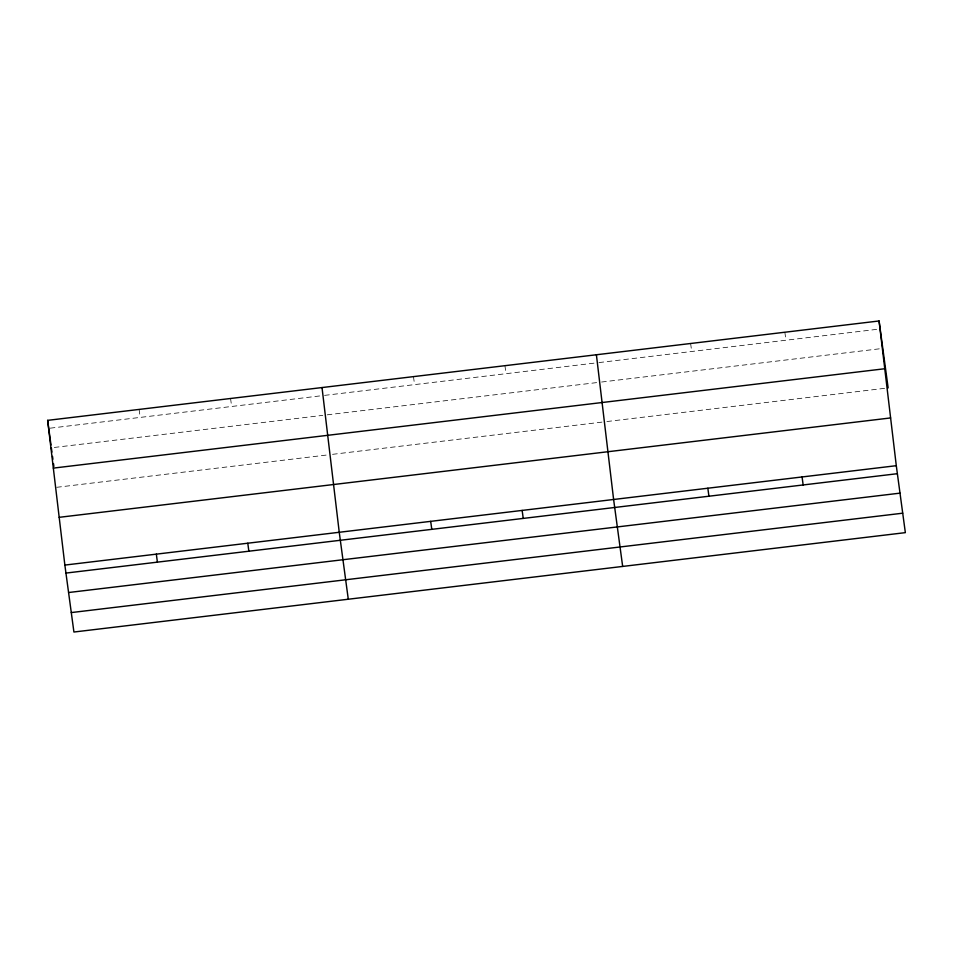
<?xml version="1.0" encoding="UTF-8"?>
<svg xmlns="http://www.w3.org/2000/svg" width="953" height="953" viewBox="0 0 953 953"><rect width="100%" height="100%" fill="white"/><g stroke="black" fill="none" stroke-linecap="round" stroke-linejoin="round"><path stroke-width="0.71" stroke-dasharray="4.76 3.57" d="M50.199 428.171L321.626 395.721M324.58 395.376L596.006 362.926M598.949 362.581L877.225 329.309M54.309 447.445L322.781 415.353M327.213 414.829L598.627 382.379M601.581 382.034L882.8 348.417M56.703 487.305L328.13 454.855M332.549 454.331L602.499 422.06M606.918 421.536L885.194 388.264M784.855 332.24L785.939 340.221M690.627 343.497L691.699 351.49M504.935 365.69L506.019 373.683M413.483 376.626L414.555 384.619M230.566 398.497L231.65 406.478M139.102 409.421L140.186 417.414"/><path stroke-width="1.43" d="M879.083 320.97L896.296 465.695L905.35 532.644L73.917 632.03L64.864 565.081L47.65 420.356L879.083 320.97L888.136 387.919M53.332 468.114L884.765 368.74M59.181 517.324L890.614 417.938M64.864 565.081L896.296 465.695M65.948 573.075L897.381 473.689M68.58 592.528L900.013 493.142M71.284 612.576L902.717 513.19M802.069 476.965L803.153 484.958M707.841 488.222L708.925 496.215M622.666 566.439L613.613 499.491L596.399 354.766M522.149 510.427L523.233 518.408M430.696 521.351L431.78 529.344M348.286 599.234L339.244 532.286L322.019 387.561M247.78 543.222L248.864 551.203M156.328 554.146L157.4 562.139M47.65 420.356L50.985 445.015M51.355 447.803L51.938 452.091M52.522 456.392L52.903 459.251M53.487 463.551L53.88 466.41"/></g></svg>
